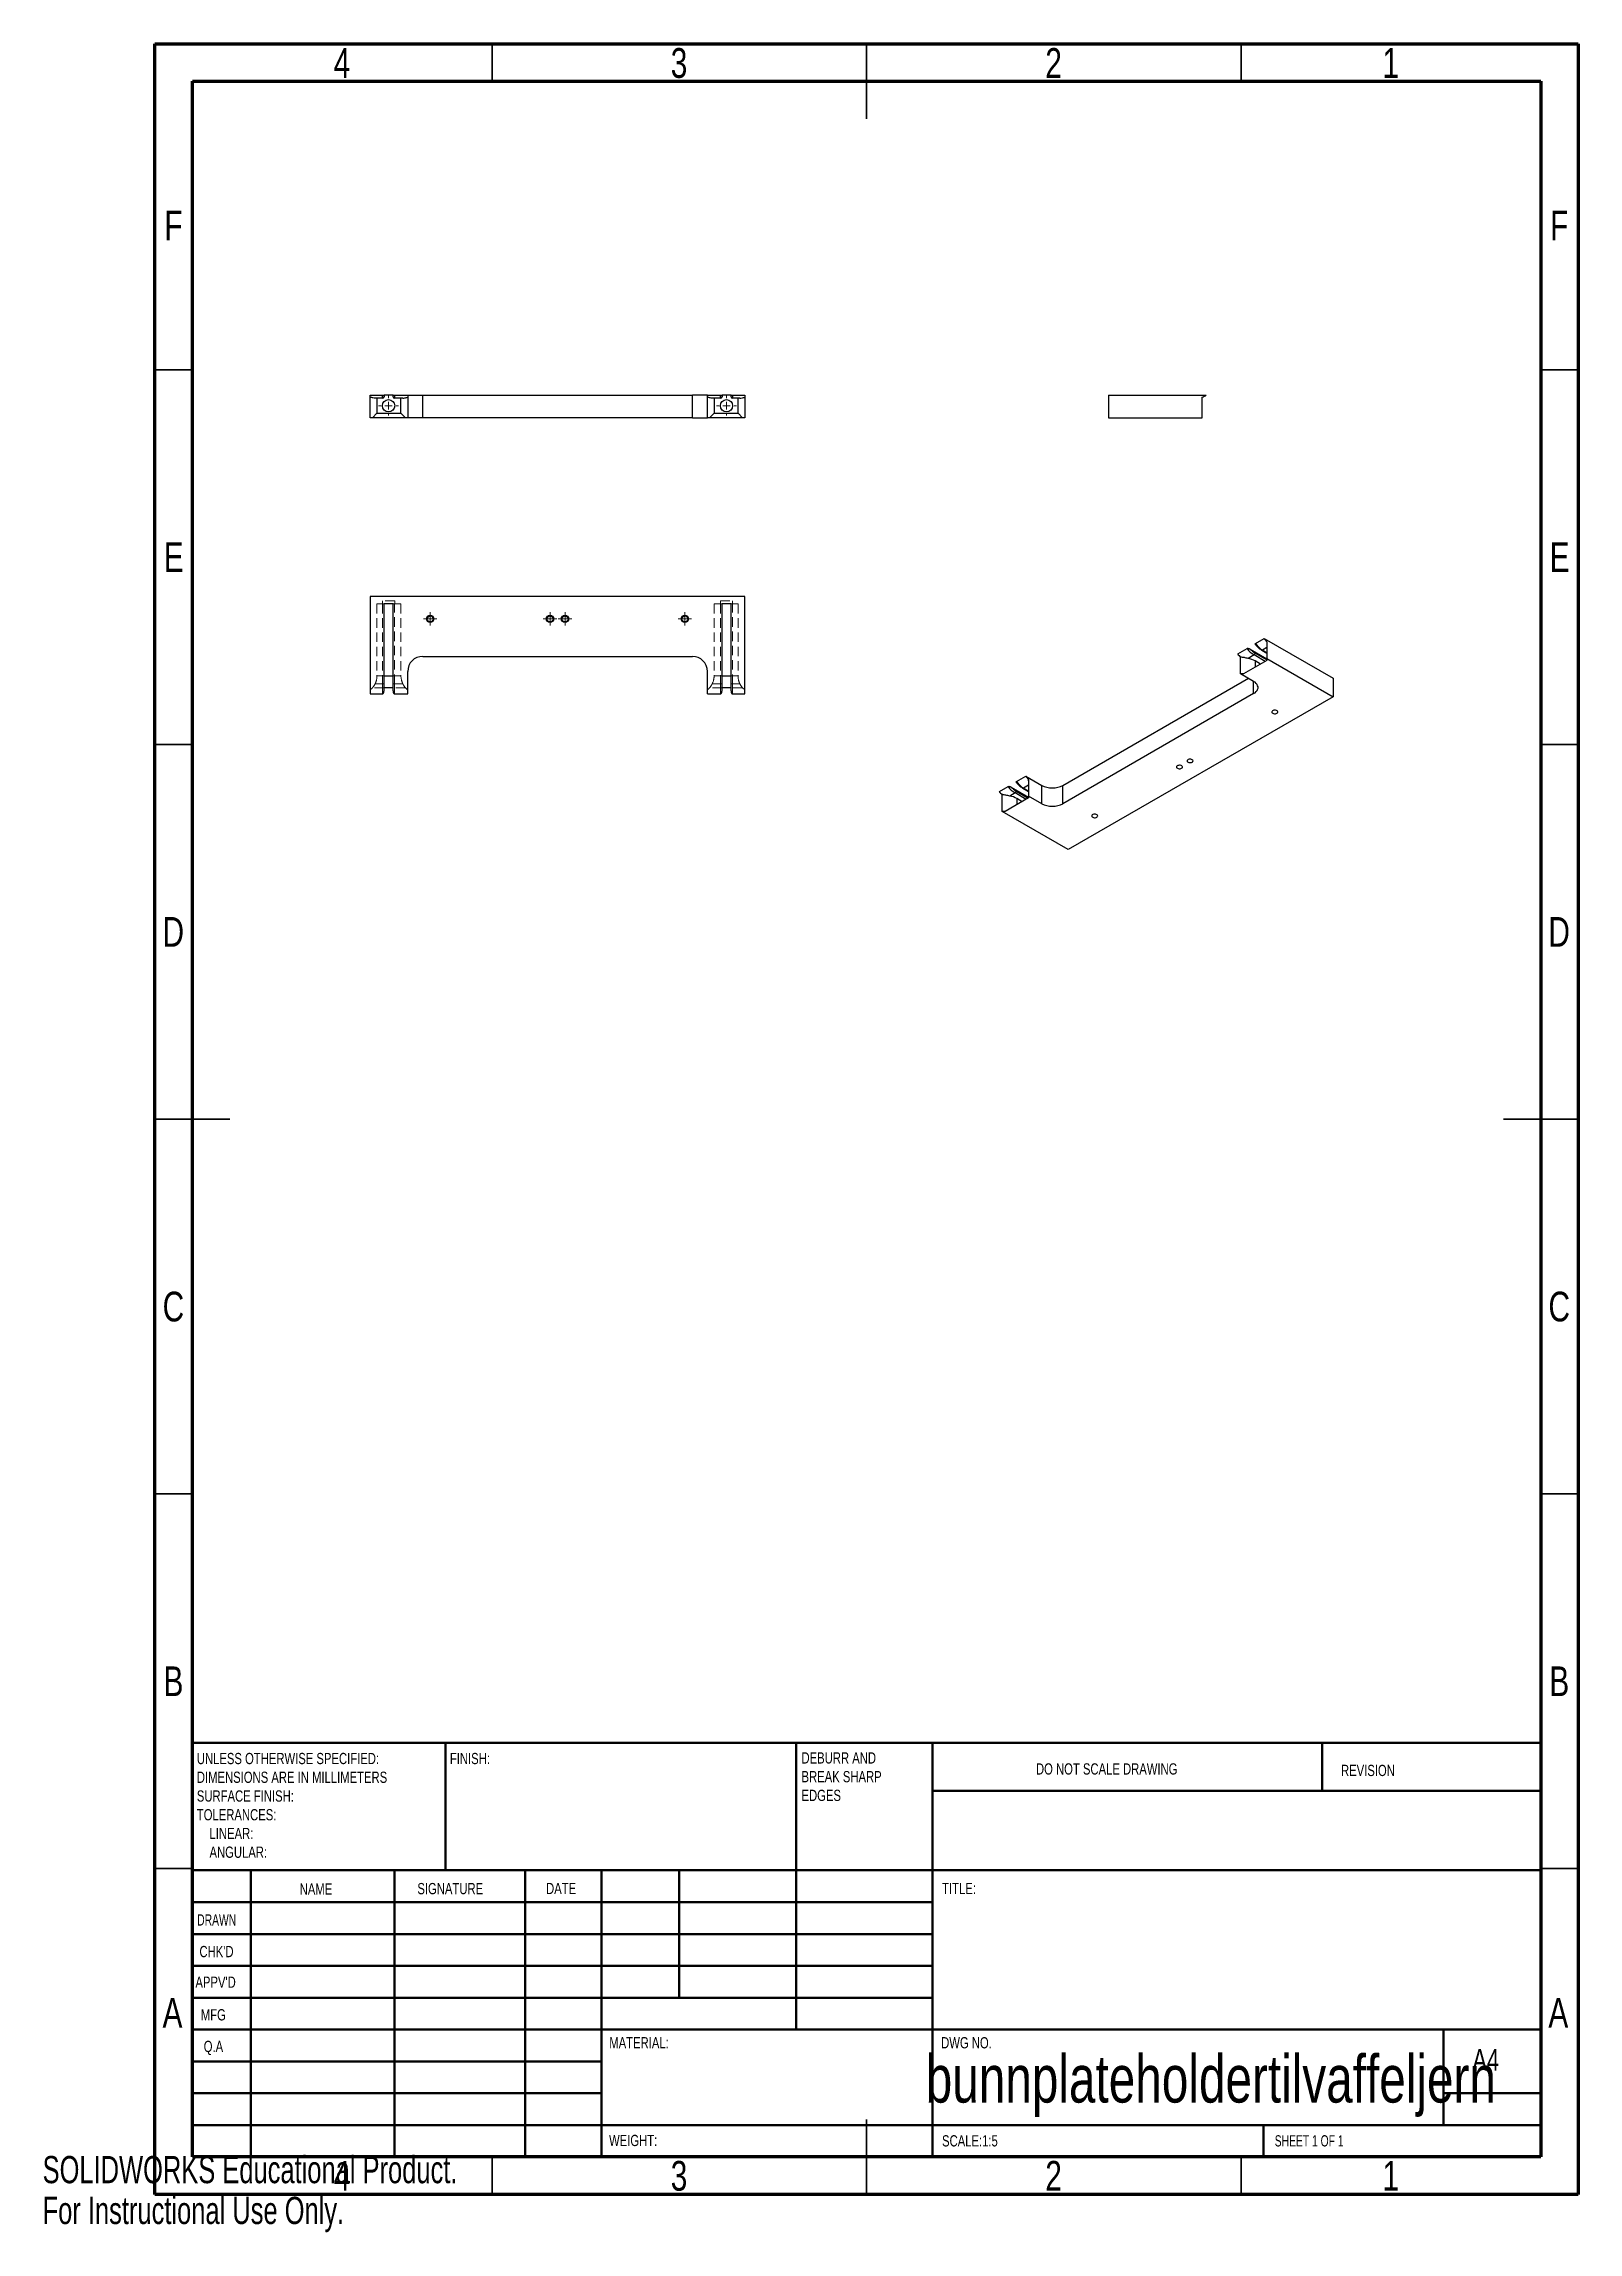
# Model space of a CAD drawing. Header units: millimetres. Extents: x 0 to 205, y 0 to 292.
import ezdxf

# ---------------------------------------------------------------- set-up
doc = ezdxf.new("R2010")
doc.units = ezdxf.units.MM
doc.linetypes.add('HIDDEN', pattern=[1.905, 1.27, -0.635])
doc.styles.add('SLDTEXTSTYLE0', font='TXT', dxfattribs={"width": 0.75})
doc.styles.add('SLDTEXTSTYLE1', font='TXT', dxfattribs={"width": 0.686449})
doc.styles.add('SLDTEXTSTYLE2', font='TXT', dxfattribs={"width": 0.6875})
doc.styles.add('SLDTEXTSTYLE3', font='TXT', dxfattribs={"width": 0.7})

# ---------------------------------------------------------------- blocks, each defined once
blk = doc.blocks.new('SW_CENTERMARKSYMBOL_0')
at = {"color": 0, "linetype": 'Continuous', "lineweight": 18}
for p, q in [((-1, 0), (-1.32, 0)), ((0, 0), (-0.5, 0)), ((0, 1), (0, 1.32)), ((0, 0), (0, 0.5)), ((0, 0), (0, -0.5)), ((0, 0), (0.5, 0)), ((1, 0), (1.32, 0)), ((0, -1), (0, -1.32))]:
    blk.add_line(p, q, dxfattribs=at)
blk = doc.blocks.new('SW_CENTERMARKSYMBOL_1')
at = {"color": 0, "linetype": 'Continuous', "lineweight": 18}
for p, q in [((-1, 0), (-1.32, 0)), ((0, 0), (-0.5, 0)), ((0, 1), (0, 1.32)), ((0, 0), (0, 0.5)), ((0, 0), (0, -0.5)), ((0, 0), (0.5, 0)), ((1, 0), (1.32, 0)), ((0, -1), (0, -1.32))]:
    blk.add_line(p, q, dxfattribs=at)
blk = doc.blocks.new('SW_CENTERMARKSYMBOL_2')
at = {"color": 0, "linetype": 'Continuous', "lineweight": 18}
for p, q in [((-0.5, 0), (-0.9, 0)), ((0, 0), (-0.5, 0)), ((0, 0.5), (0, 0.9)), ((0, 0), (0, 0.5)), ((0, 0), (0, -0.5)), ((0, 0), (0.5, 0)), ((0.5, 0), (0.9, 0)), ((0, -0.5), (0, -0.9))]:
    blk.add_line(p, q, dxfattribs=at)
blk = doc.blocks.new('SW_CENTERMARKSYMBOL_3')
at = {"color": 0, "linetype": 'Continuous', "lineweight": 18}
for p, q in [((-0.5, 0), (-0.9, 0)), ((0, 0), (-0.5, 0)), ((0, 0.5), (0, 0.9)), ((0, 0), (0, 0.5)), ((0, 0), (0, -0.5)), ((0, 0), (0.5, 0)), ((0.5, 0), (0.9, 0)), ((0, -0.5), (0, -0.9))]:
    blk.add_line(p, q, dxfattribs=at)
blk = doc.blocks.new('SW_CENTERMARKSYMBOL_4')
at = {"color": 0, "linetype": 'Continuous', "lineweight": 18}
for p, q in [((-0.5, 0), (-0.9, 0)), ((0, 0), (-0.5, 0)), ((0, 0.5), (0, 0.9)), ((0, 0), (0, 0.5)), ((0, 0), (0, -0.5)), ((0, 0), (0.5, 0)), ((0.5, 0), (0.9, 0)), ((0, -0.5), (0, -0.9))]:
    blk.add_line(p, q, dxfattribs=at)
blk = doc.blocks.new('SW_CENTERMARKSYMBOL_5')
at = {"color": 0, "linetype": 'Continuous', "lineweight": 18}
for p, q in [((-0.5, 0), (-0.9, 0)), ((0, 0), (-0.5, 0)), ((0, 0.5), (0, 0.9)), ((0, 0), (0, 0.5)), ((0, 0), (0, -0.5)), ((0, 0), (0.5, 0)), ((0.5, 0), (0.9, 0)), ((0, -0.5), (0, -0.9))]:
    blk.add_line(p, q, dxfattribs=at)

msp = doc.modelspace()

# ---------------------------------------------------------------- linework, layer by layer
at = {"color": 7, "linetype": 'Continuous', "lineweight": 70}
for p, q in [((15, 5), (15, 292)), ((15, 292), (205, 292)), ((205, 292), (205, 5)), ((20, 10), (20, 287)), ((20, 287), (200, 287)), ((200, 287), (200, 10)), ((200, 10), (20, 10)), ((205, 5), (15, 5))]:
    msp.add_line(p, q, dxfattribs=at)
at = {"color": 7, "linetype": 'Continuous', "lineweight": 35}
for p, q in [((60, 287), (60, 292)), ((110, 292), (110, 282)), ((110, 287), (110, 292)), ((160, 287), (160, 292)), ((20, 248.5), (15, 248.5)), ((200, 248.5), (205, 248.5)), ((20, 198.5), (15, 198.5)), ((200, 198.5), (205, 198.5)), ((15, 148.5), (25, 148.5)), ((20, 148.5), (15, 148.5)), ((205, 148.5), (195, 148.5)), ((200, 148.5), (205, 148.5)), ((20, 98.5), (15, 98.5)), ((200, 98.5), (205, 98.5)), ((20, 48.5), (15, 48.5)), ((200, 48.5), (205, 48.5)), ((110, 5), (110, 15)), ((60, 10), (60, 5)), ((110, 10), (110, 5)), ((160, 10), (160, 5))]:
    msp.add_line(p, q, dxfattribs=at)
at = {"color": 7, "linetype": 'Continuous', "lineweight": 25}
for p, q in [((43.74, 244.83), (43.74, 245.1)), ((43.74, 245.1), (45.38, 245.1)), ((43.74, 242.1), (43.74, 244.83)), ((44.64, 242.7), (44.04, 242.1)), ((45.38, 244.7), (44.38, 244.7)), ((44.64, 244.7), (44.64, 242.7)), ((44.64, 242.7), (47.84, 242.7)), ((45.38, 244.7), (45.38, 245.1)), ((45.58, 245.1), (45.58, 244.9)), ((46.78, 245.1), (45.58, 245.1)), ((46.78, 244.9), (46.78, 245.1)), ((46.98, 245.1), (46.98, 244.7)), ((46.98, 245.1), (48.74, 245.1)), ((48.09, 244.7), (46.98, 244.7)), ((47.84, 242.7), (47.84, 244.7)), ((47.84, 242.7), (48.44, 242.1)), ((48.74, 245.1), (48.74, 244.83)), ((48.74, 245.1), (50.74, 245.1)), ((48.74, 244.83), (48.74, 242.1)), ((50.74, 242.1), (50.74, 245.1)), ((50.74, 245.1), (86.74, 245.1)), ((86.74, 242.1), (86.74, 245.1)), ((88.74, 245.1), (86.74, 245.1)), ((88.74, 244.83), (88.74, 245.1)), ((88.74, 245.1), (90.5, 245.1)), ((88.74, 242.1), (88.74, 244.83)), ((89.04, 242.1), (89.64, 242.7)), ((90.5, 244.7), (89.38, 244.7)), ((89.64, 244.7), (89.64, 242.7)), ((89.64, 242.7), (92.84, 242.7)), ((90.5, 244.7), (90.5, 245.1)), ((90.7, 245.1), (90.7, 244.9)), ((91.9, 245.1), (90.7, 245.1)), ((91.9, 244.9), (91.9, 245.1)), ((92.1, 245.1), (92.1, 244.7)), ((92.1, 245.1), (93.74, 245.1)), ((93.09, 244.7), (92.1, 244.7)), ((92.84, 242.7), (92.84, 244.7)), ((93.44, 242.1), (92.84, 242.7)), ((93.74, 245.1), (93.74, 244.83)), ((93.74, 244.83), (93.74, 242.1)), ((142.31, 245.1), (142.31, 242.1)), ((142.31, 245.1), (155.31, 245.1)), ((154.79, 242.1), (154.79, 244.83)), ((44.04, 242.1), (43.74, 242.1)), ((48.44, 242.1), (44.04, 242.1)), ((48.74, 242.1), (48.44, 242.1)), ((50.74, 242.1), (48.74, 242.1)), ((86.74, 242.1), (50.74, 242.1)), ((86.74, 242.1), (88.74, 242.1)), ((89.04, 242.1), (88.74, 242.1)), ((93.44, 242.1), (89.04, 242.1)), ((93.74, 242.1), (93.44, 242.1)), ((142.31, 242.1), (154.79, 242.1)), ((93.74, 218.25), (43.74, 218.25)), ((43.74, 218.25), (43.74, 205.25)), ((46.78, 217.25), (45.58, 217.25)), ((45.58, 205.66), (45.58, 217.25)), ((46.78, 205.66), (46.78, 217.25)), ((91.9, 217.25), (90.7, 217.25)), ((90.7, 205.66), (90.7, 217.25)), ((91.9, 205.66), (91.9, 217.25)), ((93.74, 205.25), (93.74, 218.25)), ((159.54, 210.59), (160.79, 211.3)), ((161.73, 210.44), (160.94, 209.98)), ((161.22, 211.22), (163.44, 209.94)), ((163.2, 209.58), (161.73, 210.44)), ((161.87, 210.68), (163.44, 209.78)), ((161.92, 211.96), (163.08, 212.63)), ((162.76, 211.08), (163.44, 210.69)), ((163.44, 211.42), (162.86, 211.09)), ((162.86, 211.09), (163.44, 210.76)), ((163.08, 212.63), (172.27, 207.32)), ((163.45, 212.2), (163.44, 212)), ((163.44, 212), (163.44, 209.81)), ((163.45, 212.2), (163.45, 209.96)), ((45.58, 207.65), (46.78, 207.65)), ((48.74, 205.25), (48.74, 208.25)), ((50.74, 210.25), (86.74, 210.25)), ((88.74, 205.25), (88.74, 208.25)), ((90.7, 207.65), (91.9, 207.65)), ((159.92, 207.92), (159.92, 210.16)), ((161.66, 206.91), (159.92, 207.92)), ((163.44, 209.72), (160.33, 207.93)), ((162.59, 209.23), (161.88, 209.65)), ((161.88, 209.65), (161.88, 208.82)), ((163.45, 209.96), (172.27, 204.87)), ((43.74, 205.25), (45.38, 205.25)), ((46.78, 206.06), (45.58, 206.06)), ((46.98, 205.25), (48.74, 205.25)), ((88.74, 205.25), (90.5, 205.25)), ((91.9, 206.06), (90.7, 206.06)), ((92.1, 205.25), (93.74, 205.25)), ((136.21, 193.03), (160.96, 207.32)), ((161.66, 205.28), (136.21, 190.58)), ((172.27, 204.87), (136.92, 184.46)), ((161.66, 205.28), (161.66, 206.91)), ((172.27, 207.32), (172.27, 204.87)), ((127.72, 192.22), (128.88, 192.89)), ((129.31, 192.8), (131.62, 191.47)), ((130.01, 193.54), (131.26, 194.26)), ((131.62, 193.05), (130.95, 192.67)), ((131.26, 194.26), (133.38, 193.03)), ((131.62, 193.63), (131.63, 193.83)), ((131.62, 193.63), (131.62, 191.44)), ((131.63, 193.83), (131.63, 191.59)), ((133.38, 190.58), (133.38, 193.03)), ((136.21, 190.58), (136.21, 193.03)), ((128.1, 189.55), (128.1, 191.79)), ((131.62, 191.35), (128.51, 189.56)), ((129.82, 192.02), (129.12, 191.61)), ((131.3, 191.17), (129.82, 192.02)), ((129.96, 192.26), (131.58, 191.33)), ((130.77, 190.86), (130.06, 191.28)), ((130.06, 191.28), (130.06, 190.45)), ((130.85, 192.66), (131.62, 192.22)), ((130.95, 192.67), (131.62, 192.29)), ((133.38, 190.58), (131.63, 191.59)), ((136.92, 184.46), (128.1, 189.55))]:
    msp.add_line(p, q, dxfattribs=at)
at = {"color": 7, "linetype": 'HIDDEN', "lineweight": 18}
for p, q in [((44.64, 217.25), (45.38, 217.25)), ((44.64, 217.25), (44.64, 207.65)), ((47, 217.65), (45.36, 217.65)), ((45.36, 217.65), (45.36, 217.25)), ((45.38, 217.25), (45.38, 206.58)), ((45.58, 217.25), (45.38, 217.25)), ((46.98, 217.25), (46.78, 217.25)), ((46.98, 206.58), (46.98, 217.25)), ((46.98, 217.25), (47.84, 217.25)), ((47, 217.25), (47, 217.65)), ((47.84, 217.25), (47.84, 207.65)), ((90.5, 217.25), (89.64, 217.25)), ((89.64, 217.25), (89.64, 207.65)), ((90.48, 217.65), (92.12, 217.65)), ((90.48, 217.65), (90.48, 217.25)), ((90.5, 217.25), (90.5, 206.58)), ((90.7, 217.25), (90.5, 217.25)), ((92.1, 217.25), (91.9, 217.25)), ((92.1, 206.58), (92.1, 217.25)), ((92.84, 217.25), (92.1, 217.25)), ((92.12, 217.25), (92.12, 217.65)), ((92.84, 217.25), (92.84, 207.65)), ((44.64, 207.65), (45.58, 207.65)), ((46.78, 207.65), (47.84, 207.65)), ((89.64, 207.65), (90.7, 207.65)), ((91.9, 207.65), (92.84, 207.65)), ((45.58, 206.06), (44.04, 206.06)), ((45.38, 206.58), (44.38, 206.58)), ((45.58, 206.58), (45.38, 206.58)), ((45.38, 206.58), (45.38, 205.25)), ((46.98, 206.58), (46.78, 206.58)), ((48.44, 206.06), (46.78, 206.06)), ((46.98, 205.25), (46.98, 206.58)), ((48.09, 206.58), (46.98, 206.58)), ((90.7, 206.06), (89.04, 206.06)), ((90.5, 206.58), (89.38, 206.58)), ((90.7, 206.58), (90.5, 206.58)), ((90.5, 206.58), (90.5, 205.25)), ((92.1, 206.58), (91.9, 206.58)), ((93.44, 206.06), (91.9, 206.06)), ((92.1, 205.25), (92.1, 206.58)), ((93.09, 206.58), (92.1, 206.58))]:
    msp.add_line(p, q, dxfattribs=at)
at = {"color": 7, "linetype": 'Continuous', "lineweight": 50}
for p, q in [((20, 65.25), (200, 65.25)), ((20, 65.25), (20, 10)), ((53.8, 48.25), (53.8, 65.25)), ((100.6, 65.25), (100.6, 27)), ((118.8, 65.25), (118.8, 10)), ((170.8, 58.88), (170.8, 65.25)), ((200, 58.88), (118.8, 58.88)), ((200, 48.25), (20, 48.25)), ((27.8, 48.25), (27.8, 10)), ((46.99, 48.25), (46.99, 10)), ((64.4, 48.25), (64.4, 10)), ((74.6, 10), (74.6, 48.25)), ((85, 31.25), (85, 48.25)), ((118.8, 44), (20, 44)), ((118.8, 39.75), (20, 39.75)), ((118.8, 35.5), (20, 35.5)), ((118.8, 31.25), (20, 31.25)), ((74.6, 27), (20, 27)), ((74.6, 27), (200, 27)), ((187, 14.25), (187, 27)), ((74.6, 22.75), (20, 22.75)), ((74.6, 18.5), (20, 18.5)), ((200, 18.5), (187, 18.5)), ((20, 14.25), (200, 14.25)), ((163, 10), (163, 14.25))]:
    msp.add_line(p, q, dxfattribs=at)
at = {"color": 7, "linetype": 'Continuous', "lineweight": 25, "flags": 128}
for points in [[(161.66, 205.28), (161.85, 205.4), (162.01, 205.54), (162.12, 205.69), (162.2, 205.85), (162.25, 206.01), (162.25, 206.18), (162.2, 206.34), (162.12, 206.5), (162.01, 206.65), (161.85, 206.79), (161.66, 206.91)], [(164.78, 202.67), (164.85, 202.72), (164.89, 202.79), (164.89, 202.86), (164.86, 202.92), (164.8, 202.98), (164.71, 203.03), (164.6, 203.05), (164.48, 203.06), (164.36, 203.05), (164.26, 203.02), (164.17, 202.97), (164.12, 202.91), (164.09, 202.84), (164.11, 202.77), (164.15, 202.71), (164.23, 202.65), (164.33, 202.62), (164.45, 202.6), (164.57, 202.6), (164.68, 202.63), (164.78, 202.67)], [(152.05, 195.32), (152.12, 195.37), (152.16, 195.44), (152.16, 195.51), (152.13, 195.57), (152.07, 195.63), (151.98, 195.68), (151.87, 195.71), (151.75, 195.71), (151.63, 195.7), (151.53, 195.67), (151.44, 195.62), (151.39, 195.56), (151.37, 195.49), (151.38, 195.42), (151.43, 195.36), (151.5, 195.31), (151.6, 195.27), (151.72, 195.25), (151.84, 195.26), (151.95, 195.28), (152.05, 195.32)], [(153.46, 196.14), (153.53, 196.19), (153.57, 196.26), (153.58, 196.32), (153.55, 196.39), (153.48, 196.45), (153.39, 196.49), (153.28, 196.52), (153.16, 196.53), (153.05, 196.52), (152.94, 196.48), (152.86, 196.44), (152.8, 196.37), (152.78, 196.31), (152.79, 196.24), (152.84, 196.18), (152.92, 196.12), (153.02, 196.09), (153.13, 196.07), (153.25, 196.07), (153.37, 196.09), (153.46, 196.14)], [(140.73, 188.79), (140.8, 188.84), (140.84, 188.91), (140.85, 188.98), (140.82, 189.04), (140.75, 189.1), (140.66, 189.15), (140.55, 189.17), (140.44, 189.18), (140.32, 189.17), (140.21, 189.14), (140.13, 189.09), (140.07, 189.03), (140.05, 188.96), (140.06, 188.89), (140.11, 188.83), (140.19, 188.78), (140.29, 188.74), (140.41, 188.72), (140.53, 188.72), (140.64, 188.75), (140.73, 188.79)]]:
    msp.add_lwpolyline(points, dxfattribs=at)
at = {"color": 7, "linetype": 'Continuous', "lineweight": 25}
for centre, radius in [((46.18, 243.7), 0.82), ((91.3, 243.7), 0.82), ((51.74, 215.25), 0.49), ((51.74, 215.25), 0.4), ((67.74, 215.25), 0.49), ((67.74, 215.25), 0.4), ((69.74, 215.25), 0.49), ((69.74, 215.25), 0.4), ((85.74, 215.25), 0.49), ((85.74, 215.25), 0.4)]:
    msp.add_circle(centre, radius, dxfattribs=at)
for centre, radius, start, end in [((45.38, 244.9), 0.2, 270, 0), ((46.98, 244.9), 0.2, 180, 270), ((90.5, 244.9), 0.2, 270, 0), ((92.1, 244.9), 0.2, 180, 270), ((153.99, 247.1), 2.4, 289.475, 303.5573), ((162.54, 212.81), 3.74, 216.5612, 225.2877), ((163.4, 213.18), 3.21, 215.7435, 238.6903), ((163.27, 213.03), 2.73, 221.4711, 239.1925), ((161.56, 210.7), 0.307, 302.6055, 357.3945), ((164.53, 213.83), 3.21, 215.7435, 238.6903), ((162.8, 211.17), 0.0959, 244.042, 307.2536), ((166.08, 214.85), 3.74, 216.5612, 225.2877), ((50.74, 208.25), 2, 90, 180), ((86.74, 208.25), 2, 0, 90), ((160.18, 203.78), 4.15, 87.9246, 93.6502), ((160.4, 207), 3.03, 60.9187, 79.8109), ((164.24, 209.81), 0.805, 169.0825, 186.1947), ((131.49, 194.76), 3.21, 215.7435, 238.6903), ((131.36, 194.61), 2.73, 221.4711, 239.1925), ((132.62, 195.42), 3.21, 215.7435, 238.6903), ((134.26, 196.48), 3.74, 216.5612, 225.2877), ((134.79, 195.75), 3.06, 242.4914, 297.5086), ((130.72, 194.44), 3.74, 216.5612, 225.2877), ((128.58, 188.63), 3.03, 60.9187, 79.8109), ((129.66, 192.28), 0.307, 302.6055, 357.3945), ((130.89, 192.75), 0.0959, 244.042, 307.2536), ((132.42, 191.44), 0.805, 169.0825, 186.1947), ((134.79, 193.3), 3.06, 242.4914, 297.5086), ((128.36, 185.41), 4.15, 87.9246, 93.6502)]:
    msp.add_arc(centre, radius, start, end, dxfattribs=at)
at = {"color": 7, "linetype": 'HIDDEN', "lineweight": 18}
for centre, start, end in [((42.24, 207.65), 333.4339, 0), ((50.24, 207.65), 180, 206.5661), ((87.24, 207.65), 333.4339, 0), ((95.24, 207.65), 180, 206.5661)]:
    msp.add_arc(centre, 2.4, start, end, dxfattribs=at)
at = {"color": 7, "linetype": 'Continuous', "lineweight": 25}
for points, knots in [([(44.38, 244.7), (44.3, 244.7), (44.21, 244.71), (44.05, 244.75), (43.99, 244.76), (43.87, 244.8), (43.8, 244.81), (43.74, 244.83)], [0, 0, 0, 0, 0.5, 0.5, 0.75, 0.75, 1, 1, 1, 1]), ([(45.38, 245.1), (45.4, 245.1), (45.42, 245.1), (45.45, 245.1), (45.47, 245.1), (45.5, 245.1), (45.51, 245.1), (45.53, 245.1), (45.53, 245.1), (45.55, 245.1), (45.56, 245.1), (45.57, 245.1), (45.58, 245.1), (45.58, 245.1)], [0, 0, 0, 0, 0.125, 0.125, 0.25, 0.25, 0.375, 0.375, 0.5, 0.5, 0.75, 0.75, 1, 1, 1, 1]), ([(46.78, 245.1), (46.78, 245.1), (46.78, 245.1), (46.79, 245.1), (46.8, 245.1), (46.82, 245.1), (46.84, 245.1), (46.88, 245.1), (46.9, 245.1), (46.93, 245.1), (46.95, 245.1), (46.98, 245.1)], [0, 0, 0, 0, 0.25, 0.25, 0.5, 0.5, 0.75, 0.75, 0.875, 0.875, 1, 1, 1, 1]), ([(48.09, 244.7), (48.17, 244.7), (48.26, 244.71), (48.42, 244.75), (48.48, 244.76), (48.61, 244.8), (48.67, 244.81), (48.74, 244.83)], [0, 0, 0, 0, 0.5, 0.5, 0.75, 0.75, 1, 1, 1, 1]), ([(89.38, 244.7), (89.3, 244.7), (89.21, 244.71), (89.05, 244.75), (88.99, 244.76), (88.87, 244.8), (88.8, 244.81), (88.74, 244.83)], [0, 0, 0, 0, 0.5, 0.5, 0.75, 0.75, 1, 1, 1, 1]), ([(90.5, 245.1), (90.52, 245.1), (90.54, 245.1), (90.57, 245.1), (90.59, 245.1), (90.62, 245.1), (90.63, 245.1), (90.65, 245.1), (90.65, 245.1), (90.67, 245.1), (90.68, 245.1), (90.69, 245.1), (90.7, 245.1), (90.7, 245.1)], [0, 0, 0, 0, 0.125, 0.125, 0.25, 0.25, 0.375, 0.375, 0.5, 0.5, 0.75, 0.75, 1, 1, 1, 1]), ([(91.9, 245.1), (91.9, 245.1), (91.9, 245.1), (91.91, 245.1), (91.92, 245.1), (91.94, 245.1), (91.96, 245.1), (92, 245.1), (92.02, 245.1), (92.05, 245.1), (92.07, 245.1), (92.1, 245.1)], [0, 0, 0, 0, 0.25, 0.25, 0.5, 0.5, 0.75, 0.75, 0.875, 0.875, 1, 1, 1, 1]), ([(93.09, 244.7), (93.17, 244.7), (93.26, 244.71), (93.42, 244.75), (93.48, 244.76), (93.61, 244.8), (93.67, 244.81), (93.74, 244.83)], [0, 0, 0, 0, 0.5, 0.5, 0.75, 0.75, 1, 1, 1, 1]), ([(160.79, 211.3), (160.8, 211.31), (160.82, 211.32), (160.86, 211.33), (160.88, 211.33), (160.92, 211.32), (160.94, 211.32), (160.98, 211.31), (161, 211.31), (161.06, 211.29), (161.09, 211.28), (161.16, 211.25), (161.19, 211.24), (161.22, 211.22)], [0, 0, 0, 0, 0.125, 0.125, 0.25, 0.25, 0.375, 0.375, 0.5, 0.5, 0.75, 0.75, 1, 1, 1, 1]), ([(161.92, 211.83), (161.91, 211.84), (161.89, 211.86), (161.88, 211.9), (161.89, 211.93), (161.9, 211.95), (161.91, 211.96), (161.92, 211.96)], [0, 0, 0, 0, 0.223449, 0.54765, 0.74997, 0.922135, 1, 1, 1, 1]), ([(161.92, 211.83), (161.92, 211.83), (161.97, 211.75), (162.09, 211.62), (162.28, 211.43), (162.47, 211.27), (162.63, 211.15), (162.73, 211.1), (162.76, 211.08)], [0, 0, 0, 0, 0.006368, 0.231027, 0.456177, 0.68191, 0.908341, 1, 1, 1, 1]), ([(160.94, 209.98), (160.77, 210.01), (160.6, 210.05), (160.34, 210.09), (160.26, 210.11), (160.09, 210.13), (160, 210.15), (159.92, 210.16)], [0, 0, 0, 0, 0.5, 0.5, 0.75, 0.75, 1, 1, 1, 1]), ([(45.38, 205.25), (45.4, 205.25), (45.42, 205.25), (45.45, 205.28), (45.47, 205.29), (45.5, 205.32), (45.51, 205.34), (45.53, 205.38), (45.53, 205.39), (45.55, 205.45), (45.56, 205.49), (45.57, 205.58), (45.58, 205.62), (45.58, 205.66)], [0, 0, 0, 0, 0.125, 0.125, 0.25, 0.25, 0.375, 0.375, 0.5, 0.5, 0.75, 0.75, 1, 1, 1, 1]), ([(46.78, 205.66), (46.78, 205.62), (46.78, 205.58), (46.79, 205.49), (46.8, 205.45), (46.82, 205.38), (46.84, 205.34), (46.88, 205.29), (46.9, 205.28), (46.93, 205.25), (46.95, 205.25), (46.98, 205.25)], [0, 0, 0, 0, 0.25, 0.25, 0.5, 0.5, 0.75, 0.75, 0.875, 0.875, 1, 1, 1, 1]), ([(90.5, 205.25), (90.52, 205.25), (90.54, 205.25), (90.57, 205.28), (90.59, 205.29), (90.62, 205.32), (90.63, 205.34), (90.65, 205.38), (90.65, 205.39), (90.67, 205.45), (90.68, 205.49), (90.69, 205.58), (90.7, 205.62), (90.7, 205.66)], [0, 0, 0, 0, 0.125, 0.125, 0.25, 0.25, 0.375, 0.375, 0.5, 0.5, 0.75, 0.75, 1, 1, 1, 1]), ([(91.9, 205.66), (91.9, 205.62), (91.9, 205.58), (91.91, 205.49), (91.92, 205.45), (91.94, 205.38), (91.96, 205.34), (92, 205.29), (92.02, 205.28), (92.05, 205.25), (92.07, 205.25), (92.1, 205.25)], [0, 0, 0, 0, 0.25, 0.25, 0.5, 0.5, 0.75, 0.75, 0.875, 0.875, 1, 1, 1, 1]), ([(128.88, 192.89), (128.9, 192.9), (128.92, 192.9), (128.96, 192.91), (128.98, 192.91), (129.02, 192.91), (129.04, 192.9), (129.08, 192.9), (129.1, 192.89), (129.15, 192.88), (129.19, 192.86), (129.25, 192.83), (129.29, 192.82), (129.31, 192.8)], [0, 0, 0, 0, 0.125, 0.125, 0.25, 0.25, 0.375, 0.375, 0.5, 0.5, 0.75, 0.75, 1, 1, 1, 1]), ([(130.01, 193.41), (130, 193.42), (129.99, 193.44), (129.98, 193.48), (129.98, 193.51), (130, 193.53), (130.01, 193.54), (130.01, 193.54)], [0, 0, 0, 0, 0.223449, 0.54765, 0.74997, 0.922135, 1, 1, 1, 1]), ([(130.01, 193.41), (130.01, 193.41), (130.07, 193.33), (130.19, 193.2), (130.38, 193.01), (130.57, 192.85), (130.73, 192.73), (130.83, 192.68), (130.85, 192.66)], [0, 0, 0, 0, 0.006368, 0.231027, 0.456177, 0.68191, 0.908341, 1, 1, 1, 1]), ([(129.12, 191.61), (128.95, 191.65), (128.78, 191.68), (128.52, 191.72), (128.44, 191.74), (128.27, 191.77), (128.18, 191.78), (128.1, 191.79)], [0, 0, 0, 0, 0.5, 0.5, 0.75, 0.75, 1, 1, 1, 1])]:
    msp.add_open_spline(points, degree=3, knots=knots, dxfattribs=at)
at = {"color": 7, "linetype": 'HIDDEN', "lineweight": 18}
for points in [[(44.38, 206.58), (44.3, 206.42), (44.21, 206.27), (44.05, 206.07), (43.99, 206.01), (43.87, 205.89), (43.8, 205.83), (43.74, 205.78)], [(48.09, 206.58), (48.17, 206.42), (48.26, 206.27), (48.42, 206.07), (48.48, 206.01), (48.61, 205.89), (48.67, 205.83), (48.74, 205.78)], [(89.38, 206.58), (89.3, 206.42), (89.21, 206.27), (89.05, 206.07), (88.99, 206.01), (88.87, 205.89), (88.8, 205.83), (88.74, 205.78)], [(93.09, 206.58), (93.17, 206.42), (93.26, 206.27), (93.42, 206.07), (93.48, 206.01), (93.61, 205.89), (93.67, 205.83), (93.74, 205.78)]]:
    msp.add_open_spline(points, degree=3, knots=[0, 0, 0, 0, 0.5, 0.5, 0.75, 0.75, 1, 1, 1, 1], dxfattribs=at)

# ---------------------------------------------------------------- block references
at = {"color": 7, "linetype": 'Continuous', "lineweight": 0}
for name, p in [('SW_CENTERMARKSYMBOL_0', (46.18, 243.7)), ('SW_CENTERMARKSYMBOL_1', (91.3, 243.7)), ('SW_CENTERMARKSYMBOL_3', (51.74, 215.25)), ('SW_CENTERMARKSYMBOL_2', (67.74, 215.25)), ('SW_CENTERMARKSYMBOL_5', (69.74, 215.25)), ('SW_CENTERMARKSYMBOL_4', (85.74, 215.25))]:
    msp.add_blockref(name, p, dxfattribs=at)

# ---------------------------------------------------------------- texts
for s, insert, char_height, attachment_point, style in [('4', (39.96, 291.42), 3.97, 2, 'SLDTEXTSTYLE0'), ('3', (84.96, 291.42), 3.97, 2, 'SLDTEXTSTYLE0'), ('2', (134.96, 291.42), 3.97, 2, 'SLDTEXTSTYLE0'), ('1', (179.96, 291.42), 3.97, 2, 'SLDTEXTSTYLE0'), ('F', (17.46, 269.72), 3.97, 2, 'SLDTEXTSTYLE0'), ('F', (202.46, 269.72), 3.97, 2, 'SLDTEXTSTYLE0'), ('E', (17.51, 225.47), 3.97, 2, 'SLDTEXTSTYLE0'), ('E', (202.51, 225.47), 3.97, 2, 'SLDTEXTSTYLE0'), ('D', (17.45, 175.47), 3.97, 2, 'SLDTEXTSTYLE0'), ('D', (202.45, 175.47), 3.97, 2, 'SLDTEXTSTYLE0'), ('C', (17.46, 125.47), 3.97, 2, 'SLDTEXTSTYLE0'), ('C', (202.46, 125.47), 3.97, 2, 'SLDTEXTSTYLE0'), ('B', (17.47, 75.47), 3.97, 2, 'SLDTEXTSTYLE0'), ('B', (202.47, 75.47), 3.97, 2, 'SLDTEXTSTYLE0'), ('UNLESS OTHERWISE SPECIFIED:', (20.59, 63.92), 1.5, 1, 'SLDTEXTSTYLE0'), ('DIMENSIONS ARE IN MILLIMETERS', (20.59, 61.42), 1.5, 1, 'SLDTEXTSTYLE0'), ('FINISH:', (54.37, 63.92), 1.5, 1, 'SLDTEXTSTYLE0'), ('DEBURR AND', (101.31, 64), 1.5, 1, 'SLDTEXTSTYLE0'), ('BREAK SHARP', (101.31, 61.5), 1.5, 1, 'SLDTEXTSTYLE0'), ('DO NOT SCALE DRAWING', (132.61, 62.53), 1.5, 1, 'SLDTEXTSTYLE0'), ('REVISION', (173.33, 62.33), 1.5, 1, 'SLDTEXTSTYLE0'), ('SURFACE FINISH:', (20.59, 58.92), 1.5, 1, 'SLDTEXTSTYLE0'), ('EDGES', (101.31, 59), 1.5, 1, 'SLDTEXTSTYLE0'), ('TOLERANCES:', (20.59, 56.42), 1.5, 1, 'SLDTEXTSTYLE0'), ('LINEAR:', (22.28, 53.92), 1.5, 1, 'SLDTEXTSTYLE0'), ('ANGULAR:', (22.28, 51.42), 1.5, 1, 'SLDTEXTSTYLE0'), ('NAME', (34.32, 46.5), 1.5, 1, 'SLDTEXTSTYLE0'), ('SIGNATURE', (50.03, 46.56), 1.5, 1, 'SLDTEXTSTYLE0'), ('DATE', (67.21, 46.58), 1.5, 1, 'SLDTEXTSTYLE0'), ('TITLE:', (120.09, 46.58), 1.5, 1, 'SLDTEXTSTYLE0'), ('DRAWN', (20.64, 42.38), 1.5, 1, 'SLDTEXTSTYLE1'), ("CHK'D", (20.94, 38.16), 1.5, 1, 'SLDTEXTSTYLE0'), ("APPV'D", (20.4, 34.07), 1.5, 1, 'SLDTEXTSTYLE0'), ('A', (17.34, 31.22), 3.97, 2, 'SLDTEXTSTYLE0'), ('MFG', (21.12, 29.72), 1.5, 1, 'SLDTEXTSTYLE0'), ('A', (202.34, 31.22), 3.97, 2, 'SLDTEXTSTYLE0'), ('Q.A', (21.51, 25.5), 1.5, 1, 'SLDTEXTSTYLE0'), ('MATERIAL:', (75.65, 25.99), 1.5, 1, 'SLDTEXTSTYLE0'), ('bunnplateholdertilvaffeljern', (155.95, 23.61), 6.35, 2, 'SLDTEXTSTYLE0'), ('DWG NO.', (119.95, 25.99), 1.5, 1, 'SLDTEXTSTYLE0'), ('A4', (190.87, 24.41), 2.91, 1, 'SLDTEXTSTYLE0'), ('WEIGHT:', (75.62, 12.95), 1.499, 1, 'SLDTEXTSTYLE0'), ('SCALE:1:5', (120.07, 12.9), 1.5, 1, 'SLDTEXTSTYLE0'), ('SHEET 1 OF 1', (164.48, 12.9), 1.5, 1, 'SLDTEXTSTYLE2'), ('4', (39.96, 9.47), 3.97, 2, 'SLDTEXTSTYLE0'), ('3', (84.96, 9.47), 3.97, 2, 'SLDTEXTSTYLE0'), ('2', (134.96, 9.47), 3.97, 2, 'SLDTEXTSTYLE0'), ('1', (179.96, 9.47), 3.97, 2, 'SLDTEXTSTYLE0')]:
    msp.add_mtext(s, dxfattribs=dict(at, insert=insert, char_height=char_height, attachment_point=attachment_point, style=style))
at = {"color": 7, "linetype": 'Continuous', "char_height": 3.633, "attachment_point": 1, "style": 'SLDTEXTSTYLE3'}
for s, insert in [('SOLIDWORKS Educational Product.', (0, 10.13)), ('For Instructional Use Only.', (0, 4.68))]:
    msp.add_mtext(s, dxfattribs=dict(at, insert=insert))

doc.saveas('drawing.dxf')
